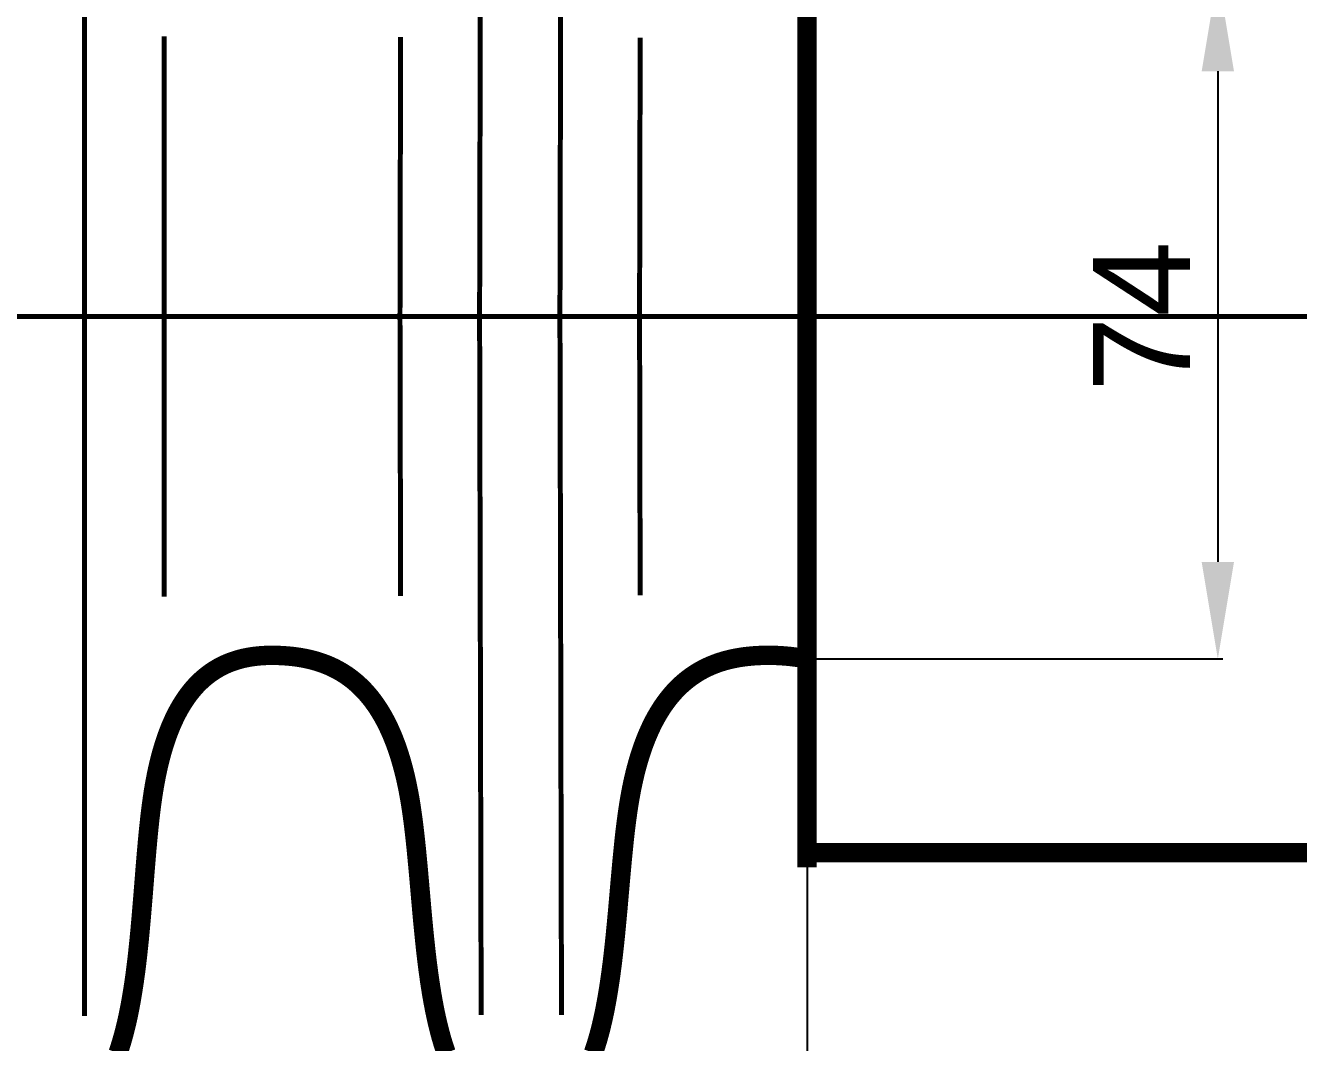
# Model space of a CAD drawing. Header units: inches. Extents: x 0 to 1068, y -53 to 297.
# Drawn here: x 136.11 to 182.04, y 169.38 to 206.09 of the extents above; entities that cross this region are included whole.
import ezdxf

# ---------------------------------------------------------------- set-up
doc = ezdxf.new("R2010")
doc.units = ezdxf.units.IN
doc.header["$MEASUREMENT"] = 0
doc.linetypes.add('ACAD_ISO10W100', pattern=[18, 12, -3, 0, -3])
doc.layers.add('WYMIAROWANIE', color=7, linetype='Continuous')
doc.layers.add('ZAWIESIE 2D', color=250, linetype='Continuous')
doc.styles.get("Standard").update_dxf_attribs({"font": 'arial.ttf', "height": 3.5})
doc.dimstyles.get("Standard").update_dxf_attribs({"dimtxt": 3.5, "dimasz": 3.5, "dimexe": 0.18, "dimexo": 0.0625, "dimgap": 1, "dimtad": 1, "dimdec": 0, "dimdsep": 46, "dimtxsty": 'Standard', "dimcen": 0, "dimclrd": 256, "dimclrt": 256, "dimadec": 0, "dimazin": 2, "dimtfac": 1, "dimtdec": 0, "dimtofl": 0, "dimtmove": 0, "dimatfit": 3, "dimfxl": 1, "dimtolj": 1, "dimtzin": 0, "dimarcsym": 0})

# ---------------------------------------------------------------- blocks, each defined once
blk = doc.blocks.new('*D3')
at = {"layer": 'Defpoints', "color": 0, "lineweight": 18, "transparency": 16777216}
for p in [(92.107, 176.226), (164.308, 175.701), (164.308, 150.252)]:
    blk.add_point(p, dxfattribs=at)
at = {"layer": 'WYMIAROWANIE', "color": 0, "lineweight": -2, "transparency": 16777216}
for p, q in [((92.107, 176.164), (92.107, 150.072)), ((164.308, 175.638), (164.308, 150.072))]:
    blk.add_line(p, q, dxfattribs=at)
at = {"layer": 'WYMIAROWANIE', "lineweight": -2, "transparency": 16777216}
blk.add_line((95.607, 150.252), (160.808, 150.252), dxfattribs=at)
at = {"layer": 'WYMIAROWANIE', "lineweight": 18, "transparency": 16777216}
for points in [[(95.607, 150.836), (95.607, 149.669), (92.107, 150.252)], [(160.808, 150.836), (160.808, 149.669), (164.308, 150.252)]]:
    blk.add_solid(points, dxfattribs=at)
at = {"layer": 'WYMIAROWANIE', "lineweight": 18, "transparency": 16777216, "insert": (128.208, 153.01), "char_height": 3.5, "width": 7.7807, "attachment_point": 5}
blk.add_mtext('\\A1;217', dxfattribs=at)
blk = doc.blocks.new('*D4')
at = {"layer": 'Defpoints', "color": 0, "lineweight": 18, "transparency": 16777216}
for p in [(197.646, 176.226), (164.308, 175.701), (197.646, 157.252)]:
    blk.add_point(p, dxfattribs=at)
at = {"layer": 'WYMIAROWANIE', "color": 0, "lineweight": -2, "transparency": 16777216}
for p, q in [((197.646, 176.164), (197.646, 157.072)), ((164.308, 175.638), (164.308, 157.072))]:
    blk.add_line(p, q, dxfattribs=at)
at = {"layer": 'WYMIAROWANIE', "lineweight": -2, "transparency": 16777216}
blk.add_line((167.808, 157.252), (194.146, 157.252), dxfattribs=at)
at = {"layer": 'WYMIAROWANIE', "lineweight": 18, "transparency": 16777216}
for points in [[(167.808, 157.836), (167.808, 156.669), (164.308, 157.252)], [(194.146, 157.836), (194.146, 156.669), (197.646, 157.252)]]:
    blk.add_solid(points, dxfattribs=at)
at = {"layer": 'WYMIAROWANIE', "lineweight": 18, "transparency": 16777216, "insert": (180.977, 160.039), "char_height": 3.5, "width": 5.01126, "attachment_point": 5}
blk.add_mtext('\\A1;100', dxfattribs=at)
blk = doc.blocks.new('*D5')
at = {"layer": 'Defpoints', "color": 0, "lineweight": 18, "transparency": 16777216}
for p in [(58.77, 176.226), (197.646, 176.226), (58.77, 138.885)]:
    blk.add_point(p, dxfattribs=at)
at = {"layer": 'WYMIAROWANIE', "color": 0, "lineweight": -2, "transparency": 16777216}
for p, q in [((58.77, 176.164), (58.77, 138.705)), ((197.646, 176.164), (197.646, 138.705))]:
    blk.add_line(p, q, dxfattribs=at)
at = {"layer": 'WYMIAROWANIE', "lineweight": -2, "transparency": 16777216}
blk.add_line((194.146, 138.885), (62.27, 138.885), dxfattribs=at)
at = {"layer": 'WYMIAROWANIE', "lineweight": 18, "transparency": 16777216}
for points in [[(62.27, 139.468), (62.27, 138.301), (58.77, 138.885)], [(194.146, 139.468), (194.146, 138.301), (197.646, 138.885)]]:
    blk.add_solid(points, dxfattribs=at)
at = {"layer": 'WYMIAROWANIE', "lineweight": 18, "transparency": 16777216, "insert": (128.208, 141.642), "char_height": 3.5, "attachment_point": 5}
blk.add_mtext('\\A1;417', dxfattribs=at)
blk = doc.blocks.new('*D34')
at = {"layer": 'Defpoints', "color": 0, "lineweight": 18, "transparency": 16777216}
for p in [(164.308, 176.226), (154.008, 166.66), (164.308, 157.252)]:
    blk.add_point(p, dxfattribs=at)
at = {"layer": 'WYMIAROWANIE', "color": 0, "lineweight": -2, "transparency": 16777216}
for p, q in [((164.308, 176.164), (164.308, 157.072)), ((154.008, 166.598), (154.008, 157.072))]:
    blk.add_line(p, q, dxfattribs=at)
at = {"layer": 'WYMIAROWANIE', "lineweight": -2, "transparency": 16777216}
blk.add_line((157.508, 157.252), (160.808, 157.252), dxfattribs=at)
at = {"layer": 'WYMIAROWANIE', "lineweight": 18, "transparency": 16777216}
for points in [[(157.508, 157.836), (157.508, 156.669), (154.008, 157.252)], [(160.808, 157.836), (160.808, 156.669), (164.308, 157.252)]]:
    blk.add_solid(points, dxfattribs=at)
at = {"layer": 'WYMIAROWANIE', "lineweight": 18, "transparency": 16777216, "insert": (159.158, 160.041), "char_height": 3.5, "attachment_point": 5}
blk.add_mtext('\\A1;31', dxfattribs=at)
blk = doc.blocks.new('*D42')
at = {"layer": 'Defpoints', "color": 0, "lineweight": 18, "transparency": 16777216}
for p in [(154.019, 224.54), (190.197, 224.54), (153.97, 166.62)]:
    blk.add_point(p, dxfattribs=at)
at = {"layer": 'WYMIAROWANIE', "color": 0, "lineweight": -2, "transparency": 16777216}
for p, q in [((154.081, 224.54), (190.377, 224.54)), ((154.032, 166.62), (190.377, 166.62))]:
    blk.add_line(p, q, dxfattribs=at)
at = {"layer": 'WYMIAROWANIE', "lineweight": -2, "transparency": 16777216}
blk.add_line((190.197, 170.12), (190.197, 221.04), dxfattribs=at)
at = {"layer": 'WYMIAROWANIE', "lineweight": 18, "transparency": 16777216}
for points in [[(189.614, 221.04), (190.781, 221.04), (190.197, 224.54)], [(189.614, 170.12), (190.781, 170.12), (190.197, 166.62)]]:
    blk.add_solid(points, dxfattribs=at)
at = {"layer": 'WYMIAROWANIE', "lineweight": 18, "transparency": 16777216, "insert": (187.44, 195.58), "char_height": 3.5, "attachment_point": 5, "rotation": 90}
blk.add_mtext('\\A1;174', dxfattribs=at)
blk = doc.blocks.new('*D43')
at = {"layer": 'Defpoints', "color": 0, "lineweight": 18, "transparency": 16777216}
for p in [(164.256, 207.932), (164.308, 183.221), (179.133, 183.221)]:
    blk.add_point(p, dxfattribs=at)
at = {"layer": 'WYMIAROWANIE', "color": 0, "lineweight": -2, "transparency": 16777216}
for p, q in [((164.318, 207.932), (179.313, 207.932)), ((164.371, 183.221), (179.313, 183.221))]:
    blk.add_line(p, q, dxfattribs=at)
at = {"layer": 'WYMIAROWANIE', "lineweight": -2, "transparency": 16777216}
blk.add_line((179.133, 204.432), (179.133, 186.721), dxfattribs=at)
at = {"layer": 'WYMIAROWANIE', "lineweight": 18, "transparency": 16777216}
for points in [[(178.549, 204.432), (179.716, 204.432), (179.133, 207.932)], [(178.549, 186.721), (179.716, 186.721), (179.133, 183.221)]]:
    blk.add_solid(points, dxfattribs=at)
at = {"layer": 'WYMIAROWANIE', "lineweight": 18, "transparency": 16777216, "insert": (176.383, 195.576), "char_height": 3.5, "attachment_point": 5, "rotation": 90}
blk.add_mtext('\\A1;74', dxfattribs=at)

msp = doc.modelspace()

# ---------------------------------------------------------------- linework, layer by layer
at = {"layer": 'ZAWIESIE 2D', "lineweight": 18}
for points, const_width in [([(138.236, 220.829), (138.236, 195.581)], 0.18), ([(152.55, 220.794), (152.494, 195.546)], 0.18), ([(155.449, 220.787), (155.393, 195.539)], 0.18), ([(164.308, 195.581), (164.308, 214.936)], 0.7), ([(164.308, 214.776), (164.308, 175.701)], 0.7), ([(141.109, 205.695), (141.109, 195.581)], 0.18), ([(149.643, 205.666), (149.621, 195.552)], 0.18), ([(158.288, 205.647), (158.266, 195.533)], 0.18), ([(149.643, 185.496), (149.621, 195.61)], 0.18), ([(152.55, 170.368), (152.494, 195.616)], 0.18), ([(155.449, 170.375), (155.393, 195.623)], 0.18), ([(158.288, 185.516), (158.266, 195.629)], 0.18), ([(164.308, 195.581), (164.308, 176.226)], 0.7), ([(138.236, 170.333), (138.236, 195.581)], 0.18), ([(141.109, 185.467), (141.109, 195.581)], 0.18), ([(164.308, 176.226), (197.646, 176.226)], 0.7)]:
    msp.add_lwpolyline(points, dxfattribs=dict(at, const_width=const_width))
at = {"layer": 'ZAWIESIE 2D', "linetype": 'ACAD_ISO10W100', "lineweight": 18, "ltscale": 0.5, "const_width": 0.18}
msp.add_lwpolyline([(228.795, 195.581), (45.2, 195.581)], dxfattribs=at)
at = {"layer": 'ZAWIESIE 2D', "lineweight": 18}
for points in [[(151.286, 169.006, 0.7, 0.7, 0), (151.269, 169.052, 0.7, 0.7, 0), (151.253, 169.099, 0.7, 0.7, 0), (151.237, 169.146, 0.7, 0.7, 0), (151.222, 169.193, 0.7, 0.7, 0), (151.206, 169.241, 0.7, 0.7, 0), (151.191, 169.289, 0.7, 0.7, 0), (151.176, 169.337, 0.7, 0.7, 0), (151.161, 169.386, 0.7, 0.7, 0), (151.146, 169.435, 0.7, 0.7, 0), (151.132, 169.484, 0.7, 0.7, 0), (151.117, 169.533, 0.7, 0.7, 0), (151.103, 169.583, 0.7, 0.7, 0), (151.089, 169.633, 0.7, 0.7, 0), (151.076, 169.684, 0.7, 0.7, 0), (151.062, 169.734, 0.7, 0.7, 0), (151.049, 169.785, 0.7, 0.7, 0), (151.035, 169.836, 0.7, 0.7, 0), (151.022, 169.888, 0.7, 0.7, 0), (150.997, 169.991, 0.7, 0.7, 0), (150.972, 170.096, 0.7, 0.7, 0), (150.948, 170.201, 0.7, 0.7, 0), (150.924, 170.308, 0.7, 0.7, 0), (150.901, 170.415, 0.7, 0.7, 0), (150.879, 170.523, 0.7, 0.7, 0), (150.857, 170.632, 0.7, 0.7, 0), (150.836, 170.742, 0.7, 0.7, 0), (150.815, 170.853, 0.7, 0.7, 0), (150.795, 170.964, 0.7, 0.7, 0), (150.776, 171.076, 0.7, 0.7, 0), (150.757, 171.189, 0.7, 0.7, 0), (150.739, 171.303, 0.7, 0.7, 0), (150.721, 171.417, 0.7, 0.7, 0), (150.703, 171.532, 0.7, 0.7, 0), (150.686, 171.647, 0.7, 0.7, 0), (150.67, 171.763, 0.7, 0.7, 0), (150.654, 171.879, 0.7, 0.7, 0), (150.638, 171.996, 0.7, 0.7, 0), (150.623, 172.113, 0.7, 0.7, 0), (150.608, 172.231, 0.7, 0.7, 0), (150.593, 172.349, 0.7, 0.7, 0), (150.579, 172.468, 0.7, 0.7, 0), (150.565, 172.587, 0.7, 0.7, 0), (150.552, 172.706, 0.7, 0.7, 0), (150.539, 172.825, 0.7, 0.7, 0), (150.526, 172.945, 0.7, 0.7, 0), (150.513, 173.065, 0.7, 0.7, 0), (150.501, 173.185, 0.7, 0.7, 0), (150.477, 173.425, 0.7, 0.7, 0), (150.453, 173.666, 0.7, 0.7, 0), (150.431, 173.907, 0.7, 0.7, 0), (150.409, 174.148, 0.7, 0.7, 0), (150.388, 174.388, 0.7, 0.7, 0), (150.367, 174.628, 0.7, 0.7, 0), (150.346, 174.867, 0.7, 0.7, 0), (150.325, 175.105, 0.7, 0.7, 0), (150.315, 175.223, 0.7, 0.7, 0), (150.304, 175.341, 0.7, 0.7, 0), (150.294, 175.459, 0.7, 0.7, 0), (150.283, 175.576, 0.7, 0.7, 0), (150.273, 175.693, 0.7, 0.7, 0), (150.262, 175.809, 0.7, 0.7, 0), (150.251, 175.925, 0.7, 0.7, 0), (150.24, 176.04, 0.7, 0.7, 0), (150.229, 176.155, 0.7, 0.7, 0), (150.218, 176.269, 0.7, 0.7, 0), (150.207, 176.382, 0.7, 0.7, 0), (150.195, 176.495, 0.7, 0.7, 0), (150.183, 176.607, 0.7, 0.7, 0), (150.172, 176.719, 0.7, 0.7, 0), (150.159, 176.829, 0.7, 0.7, 0), (150.147, 176.939, 0.7, 0.7, 0), (150.134, 177.048, 0.7, 0.7, 0), (150.121, 177.156, 0.7, 0.7, 0), (150.108, 177.263, 0.7, 0.7, 0), (150.095, 177.369, 0.7, 0.7, 0), (150.081, 177.474, 0.7, 0.7, 0), (150.066, 177.579, 0.7, 0.7, 0), (150.052, 177.682, 0.7, 0.7, 0), (150.037, 177.784, 0.7, 0.7, 0), (150.022, 177.886, 0.7, 0.7, 0), (150.006, 177.986, 0.7, 0.7, 0), (149.99, 178.085, 0.7, 0.7, 0), (149.981, 178.134, 0.7, 0.7, 0), (149.973, 178.183, 0.7, 0.7, 0), (149.965, 178.231, 0.7, 0.7, 0), (149.956, 178.279, 0.7, 0.7, 0), (149.947, 178.327, 0.7, 0.7, 0), (149.939, 178.375, 0.7, 0.7, 0), (149.93, 178.422, 0.7, 0.7, 0), (149.921, 178.469, 0.7, 0.7, 0), (149.902, 178.562, 0.7, 0.7, 0), (149.884, 178.654, 0.7, 0.7, 0), (149.864, 178.745, 0.7, 0.7, 0), (149.845, 178.835, 0.7, 0.7, 0), (149.825, 178.923, 0.7, 0.7, 0), (149.804, 179.011, 0.7, 0.7, 0), (149.783, 179.097, 0.7, 0.7, 0), (149.762, 179.182, 0.7, 0.7, 0), (149.74, 179.266, 0.7, 0.7, 0), (149.718, 179.349, 0.7, 0.7, 0), (149.695, 179.431, 0.7, 0.7, 0), (149.672, 179.512, 0.7, 0.7, 0), (149.649, 179.592, 0.7, 0.7, 0), (149.625, 179.67, 0.7, 0.7, 0), (149.601, 179.748, 0.7, 0.7, 0), (149.577, 179.824, 0.7, 0.7, 0), (149.552, 179.9, 0.7, 0.7, 0), (149.526, 179.974, 0.7, 0.7, 0), (149.501, 180.047, 0.7, 0.7, 0), (149.475, 180.12, 0.7, 0.7, 0), (149.448, 180.191, 0.7, 0.7, 0), (149.421, 180.261, 0.7, 0.7, 0), (149.394, 180.33, 0.7, 0.7, 0), (149.367, 180.399, 0.7, 0.7, 0), (149.339, 180.466, 0.7, 0.7, 0), (149.311, 180.532, 0.7, 0.7, 0), (149.282, 180.597, 0.7, 0.7, 0), (149.253, 180.662, 0.7, 0.7, 0), (149.224, 180.725, 0.7, 0.7, 0), (149.194, 180.787, 0.7, 0.7, 0), (149.165, 180.849, 0.7, 0.7, 0), (149.134, 180.909, 0.7, 0.7, 0), (149.104, 180.969, 0.7, 0.7, 0), (149.073, 181.027, 0.7, 0.7, 0), (149.042, 181.085, 0.7, 0.7, 0), (149.01, 181.142, 0.7, 0.7, 0), (148.978, 181.197, 0.7, 0.7, 0), (148.946, 181.252, 0.7, 0.7, 0), (148.914, 181.306, 0.7, 0.7, 0), (148.881, 181.359, 0.7, 0.7, 0), (148.848, 181.411, 0.7, 0.7, 0), (148.814, 181.463, 0.7, 0.7, 0), (148.781, 181.513, 0.7, 0.7, 0), (148.747, 181.563, 0.7, 0.7, 0), (148.712, 181.612, 0.7, 0.7, 0), (148.678, 181.659, 0.7, 0.7, 0), (148.643, 181.706, 0.7, 0.7, 0), (148.608, 181.753, 0.7, 0.7, 0), (148.573, 181.798, 0.7, 0.7, 0), (148.537, 181.843, 0.7, 0.7, 0), (148.501, 181.886, 0.7, 0.7, 0), (148.465, 181.929, 0.7, 0.7, 0), (148.429, 181.971, 0.7, 0.7, 0), (148.392, 182.013, 0.7, 0.7, 0), (148.355, 182.053, 0.7, 0.7, 0), (148.318, 182.093, 0.7, 0.7, 0), (148.281, 182.132, 0.7, 0.7, 0), (148.243, 182.17, 0.7, 0.7, 0), (148.205, 182.207, 0.7, 0.7, 0), (148.167, 182.244, 0.7, 0.7, 0), (148.129, 182.28, 0.7, 0.7, 0), (148.09, 182.315, 0.7, 0.7, 0), (148.051, 182.35, 0.7, 0.7, 0), (148.012, 182.383, 0.7, 0.7, 0), (147.973, 182.416, 0.7, 0.7, 0), (147.934, 182.449, 0.7, 0.7, 0), (147.894, 182.48, 0.7, 0.7, 0), (147.854, 182.511, 0.7, 0.7, 0), (147.814, 182.541, 0.7, 0.7, 0), (147.774, 182.571, 0.7, 0.7, 0), (147.733, 182.599, 0.7, 0.7, 0), (147.693, 182.628, 0.7, 0.7, 0), (147.652, 182.655, 0.7, 0.7, 0), (147.611, 182.682, 0.7, 0.7, 0), (147.57, 182.708, 0.7, 0.7, 0), (147.528, 182.734, 0.7, 0.7, 0), (147.487, 182.759, 0.7, 0.7, 0), (147.445, 182.783, 0.7, 0.7, 0), (147.403, 182.807, 0.7, 0.7, 0), (147.361, 182.83, 0.7, 0.7, 0), (147.319, 182.852, 0.7, 0.7, 0), (147.277, 182.874, 0.7, 0.7, 0), (147.234, 182.895, 0.7, 0.7, 0), (147.192, 182.916, 0.7, 0.7, 0), (147.149, 182.936, 0.7, 0.7, 0), (147.106, 182.955, 0.7, 0.7, 0), (147.063, 182.974, 0.7, 0.7, 0), (147.019, 182.993, 0.7, 0.7, 0), (146.976, 183.01, 0.7, 0.7, 0), (146.933, 183.028, 0.7, 0.7, 0), (146.889, 183.044, 0.7, 0.7, 0), (146.845, 183.061, 0.7, 0.7, 0), (146.801, 183.076, 0.7, 0.7, 0), (146.757, 183.091, 0.7, 0.7, 0), (146.713, 183.106, 0.7, 0.7, 0), (146.669, 183.12, 0.7, 0.7, 0), (146.625, 183.134, 0.7, 0.7, 0), (146.581, 183.147, 0.7, 0.7, 0), (146.536, 183.16, 0.7, 0.7, 0), (146.491, 183.172, 0.7, 0.7, 0), (146.447, 183.184, 0.7, 0.7, 0), (146.402, 183.195, 0.7, 0.7, 0), (146.357, 183.206, 0.7, 0.7, 0), (146.312, 183.216, 0.7, 0.7, 0), (146.267, 183.226, 0.7, 0.7, 0), (146.222, 183.236, 0.7, 0.7, 0), (146.177, 183.245, 0.7, 0.7, 0), (146.132, 183.253, 0.7, 0.7, 0), (146.087, 183.262, 0.7, 0.7, 0), (146.041, 183.269, 0.7, 0.7, 0), (145.996, 183.277, 0.7, 0.7, 0), (145.95, 183.284, 0.7, 0.7, 0), (145.905, 183.291, 0.7, 0.7, 0), (145.859, 183.297, 0.7, 0.7, 0), (145.814, 183.303, 0.7, 0.7, 0), (145.768, 183.308, 0.7, 0.7, 0), (145.723, 183.314, 0.7, 0.7, 0), (145.677, 183.318, 0.7, 0.7, 0), (145.631, 183.323, 0.7, 0.7, 0), (145.586, 183.327, 0.7, 0.7, 0), (145.54, 183.331, 0.7, 0.7, 0), (145.494, 183.334, 0.7, 0.7, 0), (145.448, 183.338, 0.7, 0.7, 0), (145.357, 183.343, 0.7, 0.7, 0), (145.265, 183.347, 0.7, 0.7, 0), (145.219, 183.349, 0.7, 0.7, 0), (145.174, 183.351, 0.7, 0.7, 0), (145.128, 183.352, 0.7, 0.7, 0), (145.082, 183.352, 0.7, 0.7, 0), (145.036, 183.353, 0.7, 0.7, 0), (144.991, 183.353, 0.7, 0.7, 0), (144.945, 183.352, 0.7, 0.7, 0), (144.899, 183.352, 0.7, 0.7, 0), (144.854, 183.351, 0.7, 0.7, 0), (144.808, 183.349, 0.7, 0.7, 0), (144.762, 183.347, 0.7, 0.7, 0), (144.717, 183.345, 0.7, 0.7, 0), (144.672, 183.343, 0.7, 0.7, 0), (144.626, 183.339, 0.7, 0.7, 0), (144.581, 183.336, 0.7, 0.7, 0), (144.536, 183.332, 0.7, 0.7, 0), (144.49, 183.328, 0.7, 0.7, 0), (144.445, 183.323, 0.7, 0.7, 0), (144.4, 183.318, 0.7, 0.7, 0), (144.355, 183.312, 0.7, 0.7, 0), (144.31, 183.306, 0.7, 0.7, 0), (144.265, 183.3, 0.7, 0.7, 0), (144.22, 183.292, 0.7, 0.7, 0), (144.176, 183.285, 0.7, 0.7, 0), (144.131, 183.277, 0.7, 0.7, 0), (144.087, 183.268, 0.7, 0.7, 0), (144.042, 183.259, 0.7, 0.7, 0), (143.998, 183.25, 0.7, 0.7, 0), (143.954, 183.24, 0.7, 0.7, 0), (143.91, 183.229, 0.7, 0.7, 0), (143.866, 183.218, 0.7, 0.7, 0), (143.822, 183.206, 0.7, 0.7, 0), (143.778, 183.194, 0.7, 0.7, 0), (143.735, 183.181, 0.7, 0.7, 0), (143.691, 183.167, 0.7, 0.7, 0), (143.648, 183.153, 0.7, 0.7, 0), (143.605, 183.139, 0.7, 0.7, 0), (143.561, 183.124, 0.7, 0.7, 0), (143.519, 183.108, 0.7, 0.7, 0), (143.476, 183.091, 0.7, 0.7, 0), (143.433, 183.074, 0.7, 0.7, 0), (143.391, 183.057, 0.7, 0.7, 0), (143.348, 183.038, 0.7, 0.7, 0), (143.306, 183.02, 0.7, 0.7, 0), (143.264, 183, 0.7, 0.7, 0), (143.222, 182.98, 0.7, 0.7, 0), (143.181, 182.959, 0.7, 0.7, 0), (143.139, 182.937, 0.7, 0.7, 0), (143.098, 182.915, 0.7, 0.7, 0), (143.057, 182.892, 0.7, 0.7, 0), (143.016, 182.868, 0.7, 0.7, 0), (142.975, 182.844, 0.7, 0.7, 0), (142.935, 182.819, 0.7, 0.7, 0), (142.894, 182.793, 0.7, 0.7, 0), (142.854, 182.767, 0.7, 0.7, 0), (142.814, 182.74, 0.7, 0.7, 0), (142.774, 182.712, 0.7, 0.7, 0), (142.735, 182.683, 0.7, 0.7, 0), (142.696, 182.653, 0.7, 0.7, 0), (142.656, 182.623, 0.7, 0.7, 0), (142.618, 182.592, 0.7, 0.7, 0), (142.579, 182.56, 0.7, 0.7, 0), (142.541, 182.528, 0.7, 0.7, 0), (142.502, 182.494, 0.7, 0.7, 0), (142.464, 182.46, 0.7, 0.7, 0), (142.427, 182.425, 0.7, 0.7, 0), (142.389, 182.389, 0.7, 0.7, 0), (142.352, 182.353, 0.7, 0.7, 0), (142.315, 182.315, 0.7, 0.7, 0), (142.278, 182.277, 0.7, 0.7, 0), (142.242, 182.238, 0.7, 0.7, 0), (142.206, 182.198, 0.7, 0.7, 0), (142.17, 182.157, 0.7, 0.7, 0), (142.134, 182.115, 0.7, 0.7, 0), (142.099, 182.072, 0.7, 0.7, 0), (142.064, 182.029, 0.7, 0.7, 0), (142.029, 181.984, 0.7, 0.7, 0), (141.994, 181.939, 0.7, 0.7, 0), (141.96, 181.893, 0.7, 0.7, 0), (141.926, 181.845, 0.7, 0.7, 0), (141.892, 181.797, 0.7, 0.7, 0), (141.859, 181.748, 0.7, 0.7, 0), (141.826, 181.698, 0.7, 0.7, 0), (141.793, 181.647, 0.7, 0.7, 0), (141.761, 181.595, 0.7, 0.7, 0), (141.729, 181.543, 0.7, 0.7, 0), (141.697, 181.489, 0.7, 0.7, 0), (141.665, 181.434, 0.7, 0.7, 0), (141.634, 181.378, 0.7, 0.7, 0), (141.603, 181.321, 0.7, 0.7, 0), (141.573, 181.263, 0.7, 0.7, 0), (141.543, 181.205, 0.7, 0.7, 0), (141.513, 181.145, 0.7, 0.7, 0), (141.483, 181.084, 0.7, 0.7, 0), (141.454, 181.022, 0.7, 0.7, 0), (141.426, 180.959, 0.7, 0.7, 0), (141.397, 180.895, 0.7, 0.7, 0), (141.369, 180.83, 0.7, 0.7, 0), (141.341, 180.764, 0.7, 0.7, 0), (141.314, 180.697, 0.7, 0.7, 0), (141.287, 180.628, 0.7, 0.7, 0), (141.26, 180.559, 0.7, 0.7, 0), (141.234, 180.488, 0.7, 0.7, 0), (141.208, 180.417, 0.7, 0.7, 0), (141.183, 180.344, 0.7, 0.7, 0), (141.158, 180.27, 0.7, 0.7, 0), (141.133, 180.195, 0.7, 0.7, 0), (141.109, 180.119, 0.7, 0.7, 0), (141.085, 180.042, 0.7, 0.7, 0), (141.061, 179.963, 0.7, 0.7, 0), (141.038, 179.884, 0.7, 0.7, 0), (141.015, 179.803, 0.7, 0.7, 0), (141.004, 179.762, 0.7, 0.7, 0), (140.993, 179.721, 0.7, 0.7, 0), (140.982, 179.68, 0.7, 0.7, 0), (140.971, 179.638, 0.7, 0.7, 0), (140.96, 179.596, 0.7, 0.7, 0), (140.95, 179.554, 0.7, 0.7, 0), (140.939, 179.511, 0.7, 0.7, 0), (140.929, 179.468, 0.7, 0.7, 0), (140.918, 179.425, 0.7, 0.7, 0), (140.908, 179.382, 0.7, 0.7, 0), (140.898, 179.338, 0.7, 0.7, 0), (140.888, 179.294, 0.7, 0.7, 0), (140.878, 179.249, 0.7, 0.7, 0), (140.868, 179.205, 0.7, 0.7, 0), (140.859, 179.16, 0.7, 0.7, 0), (140.849, 179.114, 0.7, 0.7, 0), (140.839, 179.069, 0.7, 0.7, 0), (140.83, 179.023, 0.7, 0.7, 0), (140.821, 178.976, 0.7, 0.7, 0), (140.812, 178.93, 0.7, 0.7, 0), (140.803, 178.883, 0.7, 0.7, 0), (140.794, 178.836, 0.7, 0.7, 0), (140.785, 178.788, 0.7, 0.7, 0), (140.776, 178.74, 0.7, 0.7, 0), (140.768, 178.692, 0.7, 0.7, 0), (140.759, 178.644, 0.7, 0.7, 0), (140.751, 178.595, 0.7, 0.7, 0), (140.743, 178.546, 0.7, 0.7, 0), (140.734, 178.496, 0.7, 0.7, 0), (140.726, 178.447, 0.7, 0.7, 0), (140.718, 178.397, 0.7, 0.7, 0), (140.711, 178.346, 0.7, 0.7, 0), (140.703, 178.296, 0.7, 0.7, 0), (140.695, 178.245, 0.7, 0.7, 0), (140.681, 178.142, 0.7, 0.7, 0), (140.666, 178.038, 0.7, 0.7, 0), (140.652, 177.933, 0.7, 0.7, 0), (140.638, 177.826, 0.7, 0.7, 0), (140.625, 177.719, 0.7, 0.7, 0), (140.612, 177.611, 0.7, 0.7, 0), (140.599, 177.502, 0.7, 0.7, 0), (140.587, 177.391, 0.7, 0.7, 0), (140.575, 177.28, 0.7, 0.7, 0), (140.563, 177.168, 0.7, 0.7, 0), (140.551, 177.055, 0.7, 0.7, 0), (140.54, 176.941, 0.7, 0.7, 0), (140.529, 176.827, 0.7, 0.7, 0), (140.518, 176.711, 0.7, 0.7, 0), (140.507, 176.595, 0.7, 0.7, 0), (140.497, 176.478, 0.7, 0.7, 0), (140.486, 176.361, 0.7, 0.7, 0), (140.476, 176.243, 0.7, 0.7, 0), (140.466, 176.124, 0.7, 0.7, 0), (140.456, 176.005, 0.7, 0.7, 0), (140.446, 175.885, 0.7, 0.7, 0), (140.436, 175.765, 0.7, 0.7, 0), (140.426, 175.644, 0.7, 0.7, 0), (140.416, 175.522, 0.7, 0.7, 0), (140.407, 175.401, 0.7, 0.7, 0), (140.397, 175.279, 0.7, 0.7, 0), (140.387, 175.156, 0.7, 0.7, 0), (140.368, 174.91, 0.7, 0.7, 0), (140.348, 174.663, 0.7, 0.7, 0), (140.328, 174.416, 0.7, 0.7, 0), (140.307, 174.167, 0.7, 0.7, 0), (140.286, 173.919, 0.7, 0.7, 0), (140.264, 173.67, 0.7, 0.7, 0), (140.242, 173.422, 0.7, 0.7, 0), (140.218, 173.175, 0.7, 0.7, 0), (140.206, 173.051, 0.7, 0.7, 0), (140.193, 172.928, 0.7, 0.7, 0), (140.18, 172.804, 0.7, 0.7, 0), (140.167, 172.682, 0.7, 0.7, 0), (140.154, 172.559, 0.7, 0.7, 0), (140.14, 172.437, 0.7, 0.7, 0), (140.126, 172.315, 0.7, 0.7, 0), (140.111, 172.194, 0.7, 0.7, 0), (140.096, 172.073, 0.7, 0.7, 0), (140.081, 171.953, 0.7, 0.7, 0), (140.065, 171.833, 0.7, 0.7, 0), (140.048, 171.713, 0.7, 0.7, 0), (140.032, 171.594, 0.7, 0.7, 0), (140.014, 171.476, 0.7, 0.7, 0), (139.996, 171.359, 0.7, 0.7, 0), (139.978, 171.242, 0.7, 0.7, 0), (139.959, 171.126, 0.7, 0.7, 0), (139.94, 171.01, 0.7, 0.7, 0), (139.92, 170.896, 0.7, 0.7, 0), (139.899, 170.782, 0.7, 0.7, 0), (139.878, 170.669, 0.7, 0.7, 0), (139.856, 170.557, 0.7, 0.7, 0), (139.834, 170.445, 0.7, 0.7, 0), (139.811, 170.335, 0.7, 0.7, 0), (139.787, 170.226, 0.7, 0.7, 0), (139.763, 170.117, 0.7, 0.7, 0), (139.75, 170.063, 0.7, 0.7, 0), (139.738, 170.01, 0.7, 0.7, 0), (139.725, 169.957, 0.7, 0.7, 0), (139.712, 169.904, 0.7, 0.7, 0), (139.699, 169.851, 0.7, 0.7, 0), (139.686, 169.798, 0.7, 0.7, 0), (139.672, 169.746, 0.7, 0.7, 0), (139.658, 169.694, 0.7, 0.7, 0), (139.644, 169.643, 0.7, 0.7, 0), (139.63, 169.591, 0.7, 0.7, 0), (139.616, 169.54, 0.7, 0.7, 0), (139.601, 169.489, 0.7, 0.7, 0), (139.587, 169.439, 0.7, 0.7, 0), (139.572, 169.389, 0.7, 0.7, 0), (139.557, 169.339, 0.7, 0.7, 0), (139.542, 169.29, 0.7, 0.7, 0), (139.526, 169.24, 0.7, 0.7, 0), (139.51, 169.192, 0.7, 0.7, 0), (139.494, 169.143, 0.7, 0.7, 0), (139.478, 169.095, 0.7, 0.7, 0), (139.462, 169.047, 0.7, 0.7, 0), (139.445, 169, 0.7, 0.7, 0)], [(164.308, 183.221, 0.7, 0.7, 0), (164.256, 183.231, 0.7, 0.7, 0), (164.203, 183.24, 0.7, 0.7, 0), (164.15, 183.249, 0.7, 0.7, 0), (164.097, 183.258, 0.7, 0.7, 0), (164.044, 183.266, 0.7, 0.7, 0), (163.991, 183.274, 0.7, 0.7, 0), (163.938, 183.282, 0.7, 0.7, 0), (163.886, 183.289, 0.7, 0.7, 0), (163.833, 183.296, 0.7, 0.7, 0), (163.78, 183.302, 0.7, 0.7, 0), (163.727, 183.308, 0.7, 0.7, 0), (163.674, 183.314, 0.7, 0.7, 0), (163.621, 183.319, 0.7, 0.7, 0), (163.569, 183.324, 0.7, 0.7, 0), (163.516, 183.328, 0.7, 0.7, 0), (163.463, 183.333, 0.7, 0.7, 0), (163.41, 183.336, 0.7, 0.7, 0), (163.357, 183.34, 0.7, 0.7, 0), (163.304, 183.343, 0.7, 0.7, 0), (163.252, 183.345, 0.7, 0.7, 0), (163.199, 183.348, 0.7, 0.7, 0), (163.146, 183.35, 0.7, 0.7, 0), (163.093, 183.351, 0.7, 0.7, 0), (163.041, 183.352, 0.7, 0.7, 0), (162.988, 183.353, 0.7, 0.7, 0), (162.935, 183.353, 0.7, 0.7, 0), (162.882, 183.353, 0.7, 0.7, 0), (162.829, 183.353, 0.7, 0.7, 0), (162.777, 183.352, 0.7, 0.7, 0), (162.724, 183.351, 0.7, 0.7, 0), (162.671, 183.349, 0.7, 0.7, 0), (162.619, 183.347, 0.7, 0.7, 0), (162.566, 183.345, 0.7, 0.7, 0), (162.513, 183.342, 0.7, 0.7, 0), (162.46, 183.339, 0.7, 0.7, 0), (162.408, 183.336, 0.7, 0.7, 0), (162.355, 183.332, 0.7, 0.7, 0), (162.302, 183.327, 0.7, 0.7, 0), (162.25, 183.322, 0.7, 0.7, 0), (162.197, 183.317, 0.7, 0.7, 0), (162.144, 183.311, 0.7, 0.7, 0), (162.092, 183.305, 0.7, 0.7, 0), (162.039, 183.299, 0.7, 0.7, 0), (161.987, 183.291, 0.7, 0.7, 0), (161.935, 183.284, 0.7, 0.7, 0), (161.882, 183.276, 0.7, 0.7, 0), (161.83, 183.267, 0.7, 0.7, 0), (161.778, 183.258, 0.7, 0.7, 0), (161.726, 183.248, 0.7, 0.7, 0), (161.674, 183.238, 0.7, 0.7, 0), (161.622, 183.227, 0.7, 0.7, 0), (161.57, 183.215, 0.7, 0.7, 0), (161.518, 183.203, 0.7, 0.7, 0), (161.467, 183.191, 0.7, 0.7, 0), (161.415, 183.177, 0.7, 0.7, 0), (161.364, 183.164, 0.7, 0.7, 0), (161.313, 183.149, 0.7, 0.7, 0), (161.261, 183.134, 0.7, 0.7, 0), (161.211, 183.118, 0.7, 0.7, 0), (161.16, 183.102, 0.7, 0.7, 0), (161.109, 183.085, 0.7, 0.7, 0), (161.058, 183.067, 0.7, 0.7, 0), (161.008, 183.048, 0.7, 0.7, 0), (160.958, 183.029, 0.7, 0.7, 0), (160.908, 183.009, 0.7, 0.7, 0), (160.858, 182.989, 0.7, 0.7, 0), (160.808, 182.967, 0.7, 0.7, 0), (160.758, 182.945, 0.7, 0.7, 0), (160.709, 182.922, 0.7, 0.7, 0), (160.66, 182.899, 0.7, 0.7, 0), (160.611, 182.874, 0.7, 0.7, 0), (160.562, 182.849, 0.7, 0.7, 0), (160.514, 182.823, 0.7, 0.7, 0), (160.465, 182.797, 0.7, 0.7, 0), (160.417, 182.769, 0.7, 0.7, 0), (160.369, 182.741, 0.7, 0.7, 0), (160.322, 182.711, 0.7, 0.7, 0), (160.274, 182.681, 0.7, 0.7, 0), (160.227, 182.65, 0.7, 0.7, 0), (160.18, 182.618, 0.7, 0.7, 0), (160.133, 182.586, 0.7, 0.7, 0), (160.087, 182.552, 0.7, 0.7, 0), (160.041, 182.517, 0.7, 0.7, 0), (159.995, 182.482, 0.7, 0.7, 0), (159.949, 182.446, 0.7, 0.7, 0), (159.904, 182.408, 0.7, 0.7, 0), (159.859, 182.37, 0.7, 0.7, 0), (159.814, 182.331, 0.7, 0.7, 0), (159.769, 182.291, 0.7, 0.7, 0), (159.725, 182.249, 0.7, 0.7, 0), (159.681, 182.207, 0.7, 0.7, 0), (159.638, 182.164, 0.7, 0.7, 0), (159.594, 182.12, 0.7, 0.7, 0), (159.551, 182.075, 0.7, 0.7, 0), (159.509, 182.029, 0.7, 0.7, 0), (159.467, 181.981, 0.7, 0.7, 0), (159.425, 181.933, 0.7, 0.7, 0), (159.383, 181.884, 0.7, 0.7, 0), (159.342, 181.833, 0.7, 0.7, 0), (159.301, 181.782, 0.7, 0.7, 0), (159.26, 181.729, 0.7, 0.7, 0), (159.22, 181.675, 0.7, 0.7, 0), (159.18, 181.62, 0.7, 0.7, 0), (159.141, 181.564, 0.7, 0.7, 0), (159.102, 181.507, 0.7, 0.7, 0), (159.063, 181.449, 0.7, 0.7, 0), (159.025, 181.389, 0.7, 0.7, 0), (158.987, 181.329, 0.7, 0.7, 0), (158.949, 181.267, 0.7, 0.7, 0), (158.912, 181.204, 0.7, 0.7, 0), (158.875, 181.14, 0.7, 0.7, 0), (158.839, 181.074, 0.7, 0.7, 0), (158.821, 181.041, 0.7, 0.7, 0), (158.803, 181.008, 0.7, 0.7, 0), (158.785, 180.974, 0.7, 0.7, 0), (158.768, 180.94, 0.7, 0.7, 0), (158.75, 180.905, 0.7, 0.7, 0), (158.733, 180.871, 0.7, 0.7, 0), (158.715, 180.836, 0.7, 0.7, 0), (158.698, 180.8, 0.7, 0.7, 0), (158.681, 180.765, 0.7, 0.7, 0), (158.664, 180.729, 0.7, 0.7, 0), (158.647, 180.692, 0.7, 0.7, 0), (158.63, 180.656, 0.7, 0.7, 0), (158.614, 180.619, 0.7, 0.7, 0), (158.597, 180.582, 0.7, 0.7, 0), (158.581, 180.544, 0.7, 0.7, 0), (158.565, 180.506, 0.7, 0.7, 0), (158.548, 180.468, 0.7, 0.7, 0), (158.532, 180.429, 0.7, 0.7, 0), (158.516, 180.39, 0.7, 0.7, 0), (158.5, 180.351, 0.7, 0.7, 0), (158.485, 180.312, 0.7, 0.7, 0), (158.469, 180.272, 0.7, 0.7, 0), (158.454, 180.231, 0.7, 0.7, 0), (158.438, 180.191, 0.7, 0.7, 0), (158.423, 180.15, 0.7, 0.7, 0), (158.408, 180.109, 0.7, 0.7, 0), (158.393, 180.067, 0.7, 0.7, 0), (158.378, 180.025, 0.7, 0.7, 0), (158.363, 179.983, 0.7, 0.7, 0), (158.348, 179.94, 0.7, 0.7, 0), (158.334, 179.897, 0.7, 0.7, 0), (158.32, 179.854, 0.7, 0.7, 0), (158.305, 179.81, 0.7, 0.7, 0), (158.291, 179.766, 0.7, 0.7, 0), (158.277, 179.722, 0.7, 0.7, 0), (158.263, 179.677, 0.7, 0.7, 0), (158.25, 179.632, 0.7, 0.7, 0), (158.236, 179.587, 0.7, 0.7, 0), (158.222, 179.541, 0.7, 0.7, 0), (158.209, 179.495, 0.7, 0.7, 0), (158.196, 179.448, 0.7, 0.7, 0), (158.183, 179.401, 0.7, 0.7, 0), (158.17, 179.354, 0.7, 0.7, 0), (158.157, 179.307, 0.7, 0.7, 0), (158.144, 179.259, 0.7, 0.7, 0), (158.132, 179.21, 0.7, 0.7, 0), (158.119, 179.162, 0.7, 0.7, 0), (158.107, 179.113, 0.7, 0.7, 0), (158.095, 179.063, 0.7, 0.7, 0), (158.083, 179.013, 0.7, 0.7, 0), (158.071, 178.963, 0.7, 0.7, 0), (158.059, 178.913, 0.7, 0.7, 0), (158.048, 178.862, 0.7, 0.7, 0), (158.036, 178.81, 0.7, 0.7, 0), (158.025, 178.759, 0.7, 0.7, 0), (158.014, 178.707, 0.7, 0.7, 0), (158.003, 178.654, 0.7, 0.7, 0), (157.992, 178.601, 0.7, 0.7, 0), (157.981, 178.548, 0.7, 0.7, 0), (157.971, 178.495, 0.7, 0.7, 0), (157.96, 178.441, 0.7, 0.7, 0), (157.95, 178.386, 0.7, 0.7, 0), (157.94, 178.332, 0.7, 0.7, 0), (157.93, 178.276, 0.7, 0.7, 0), (157.92, 178.221, 0.7, 0.7, 0), (157.91, 178.165, 0.7, 0.7, 0), (157.901, 178.109, 0.7, 0.7, 0), (157.891, 178.052, 0.7, 0.7, 0), (157.882, 177.995, 0.7, 0.7, 0), (157.873, 177.937, 0.7, 0.7, 0), (157.864, 177.88, 0.7, 0.7, 0), (157.855, 177.821, 0.7, 0.7, 0), (157.846, 177.763, 0.7, 0.7, 0), (157.838, 177.704, 0.7, 0.7, 0), (157.829, 177.645, 0.7, 0.7, 0), (157.821, 177.585, 0.7, 0.7, 0), (157.813, 177.525, 0.7, 0.7, 0), (157.805, 177.465, 0.7, 0.7, 0), (157.796, 177.404, 0.7, 0.7, 0), (157.789, 177.343, 0.7, 0.7, 0), (157.773, 177.221, 0.7, 0.7, 0), (157.758, 177.097, 0.7, 0.7, 0), (157.743, 176.972, 0.7, 0.7, 0), (157.729, 176.846, 0.7, 0.7, 0), (157.715, 176.718, 0.7, 0.7, 0), (157.701, 176.59, 0.7, 0.7, 0), (157.688, 176.461, 0.7, 0.7, 0), (157.675, 176.331, 0.7, 0.7, 0), (157.662, 176.2, 0.7, 0.7, 0), (157.649, 176.068, 0.7, 0.7, 0), (157.636, 175.936, 0.7, 0.7, 0), (157.624, 175.802, 0.7, 0.7, 0), (157.612, 175.668, 0.7, 0.7, 0), (157.599, 175.534, 0.7, 0.7, 0), (157.587, 175.398, 0.7, 0.7, 0), (157.575, 175.263, 0.7, 0.7, 0), (157.563, 175.126, 0.7, 0.7, 0), (157.551, 174.99, 0.7, 0.7, 0), (157.539, 174.853, 0.7, 0.7, 0), (157.527, 174.715, 0.7, 0.7, 0), (157.503, 174.439, 0.7, 0.7, 0), (157.479, 174.162, 0.7, 0.7, 0), (157.453, 173.885, 0.7, 0.7, 0), (157.427, 173.608, 0.7, 0.7, 0), (157.4, 173.33, 0.7, 0.7, 0), (157.387, 173.192, 0.7, 0.7, 0), (157.372, 173.054, 0.7, 0.7, 0), (157.358, 172.916, 0.7, 0.7, 0), (157.343, 172.778, 0.7, 0.7, 0), (157.327, 172.641, 0.7, 0.7, 0), (157.312, 172.504, 0.7, 0.7, 0), (157.295, 172.367, 0.7, 0.7, 0), (157.279, 172.231, 0.7, 0.7, 0), (157.261, 172.096, 0.7, 0.7, 0), (157.244, 171.961, 0.7, 0.7, 0), (157.226, 171.826, 0.7, 0.7, 0), (157.207, 171.693, 0.7, 0.7, 0), (157.187, 171.56, 0.7, 0.7, 0), (157.167, 171.427, 0.7, 0.7, 0), (157.147, 171.296, 0.7, 0.7, 0), (157.125, 171.165, 0.7, 0.7, 0), (157.103, 171.035, 0.7, 0.7, 0), (157.081, 170.907, 0.7, 0.7, 0), (157.057, 170.779, 0.7, 0.7, 0), (157.045, 170.715, 0.7, 0.7, 0), (157.033, 170.652, 0.7, 0.7, 0), (157.021, 170.589, 0.7, 0.7, 0), (157.008, 170.526, 0.7, 0.7, 0), (156.996, 170.464, 0.7, 0.7, 0), (156.983, 170.402, 0.7, 0.7, 0), (156.969, 170.34, 0.7, 0.7, 0), (156.956, 170.278, 0.7, 0.7, 0), (156.942, 170.217, 0.7, 0.7, 0), (156.929, 170.156, 0.7, 0.7, 0), (156.915, 170.096, 0.7, 0.7, 0), (156.9, 170.035, 0.7, 0.7, 0), (156.886, 169.975, 0.7, 0.7, 0), (156.871, 169.916, 0.7, 0.7, 0), (156.856, 169.856, 0.7, 0.7, 0), (156.841, 169.797, 0.7, 0.7, 0), (156.826, 169.739, 0.7, 0.7, 0), (156.81, 169.681, 0.7, 0.7, 0), (156.794, 169.623, 0.7, 0.7, 0), (156.778, 169.565, 0.7, 0.7, 0), (156.762, 169.508, 0.7, 0.7, 0), (156.745, 169.451, 0.7, 0.7, 0), (156.728, 169.395, 0.7, 0.7, 0), (156.711, 169.339, 0.7, 0.7, 0), (156.694, 169.283, 0.7, 0.7, 0), (156.676, 169.228, 0.7, 0.7, 0), (156.658, 169.173, 0.7, 0.7, 0), (156.64, 169.119, 0.7, 0.7, 0), (156.621, 169.065, 0.7, 0.7, 0), (156.603, 169.011, 0.7, 0.7, 0)]]:
    msp.add_lwpolyline(points, format="xyseb", dxfattribs=at)

# ---------------------------------------------------------------- dimensions: what is measured, and where the dimension line sits
at = {"layer": 'WYMIAROWANIE', "color": 5, "lineweight": 18}
dim = msp.add_linear_dim(base=(190.197, 224.54), p1=(153.97, 166.62), p2=(154.019, 224.54), angle=90, text='174', dimstyle='Standard', dxfattribs=at)
dim.commit()
dim.dimension.update_dxf_attribs({"geometry": '*D42', "text_midpoint": (190.197, 195.58), "dimtype": 160})
dim = msp.add_linear_dim(base=(179.133, 183.221), p1=(164.256, 207.932), p2=(164.308, 183.221), angle=90, text='74', dimstyle='Standard', dxfattribs=at)
dim.commit()
dim.dimension.update_dxf_attribs({"geometry": '*D43', "text_midpoint": (176.383, 195.576)})
for base, p1, p2, text, picture, middle in [((58.77, 138.885), (197.646, 176.226), (58.77, 176.226), '417', '*D5', (128.208, 141.642)), ((164.308, 150.252), (92.107, 176.226), (164.308, 175.701), '217', '*D3', (128.208, 153.01)), ((164.308, 157.252), (154.008, 166.66), (164.308, 176.226), '31', '*D34', (159.158, 160.041)), ((197.646, 157.252), (164.308, 175.701), (197.646, 176.226), '100', '*D4', (180.977, 160.039))]:
    dim = msp.add_linear_dim(base=base, p1=p1, p2=p2, text=text, dimstyle='Standard', override={"dimtmove": 1}, dxfattribs=at)
    dim.commit()
    dim.dimension.update_dxf_attribs({"geometry": picture, "text_midpoint": middle})

doc.saveas('drawing.dxf')
